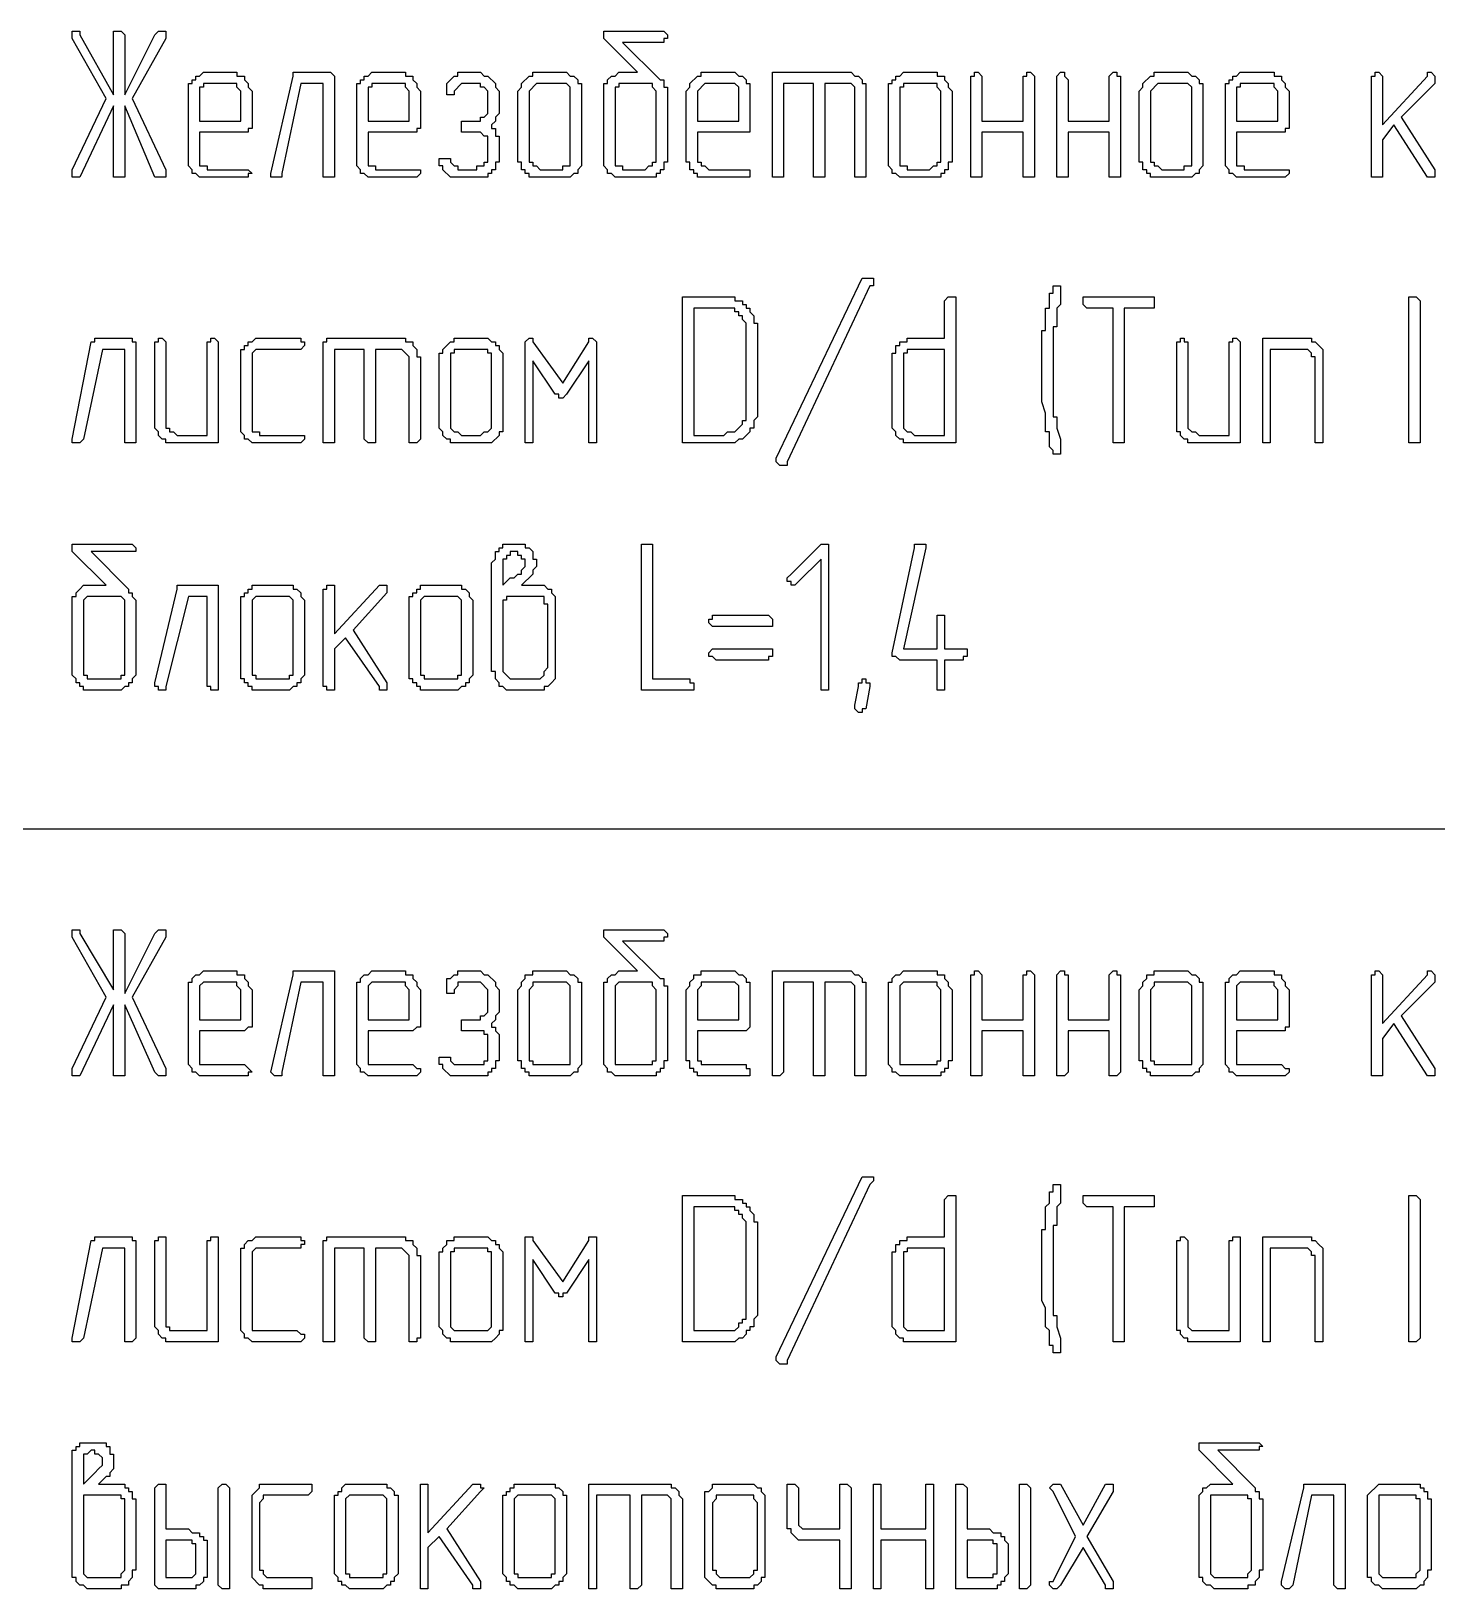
# Model space of a CAD drawing. Header units: millimetres. Extents: x 1 to 1188, y 1 to 840.
# Drawn here: x 1075.51 to 1099.35, y 287.34 to 313.76 of the extents above; entities that cross this region are included whole.
import ezdxf

# ---------------------------------------------------------------- set-up
doc = ezdxf.new("R2010")
doc.units = ezdxf.units.MM
doc.layers.add('GEOMETRY', color=7, linetype='Continuous')

msp = doc.modelspace()

# ---------------------------------------------------------------- linework, layer by layer
at = {"layer": 'GEOMETRY'}
for points in [[(1077.094, 312.681), (1077.602, 313.697), (1077.666, 313.76), (1077.793, 313.76), (1077.793, 313.633), (1077.221, 312.618), (1077.793, 311.41), (1077.793, 311.284), (1077.602, 311.284), (1077.094, 312.491), (1077.094, 311.284), (1076.904, 311.284), (1076.904, 312.491), (1076.332, 311.284), (1076.205, 311.284), (1076.205, 311.41), (1076.777, 312.618), (1076.205, 313.633), (1076.205, 313.76), (1076.332, 313.76), (1076.332, 313.697), (1076.904, 312.681), (1076.904, 313.76), (1077.031, 313.76), (1077.094, 313.697)], [(1086.175, 312.935), (1086.239, 312.935), (1086.239, 312.808), (1086.302, 312.808), (1086.302, 311.539), (1086.239, 311.539), (1086.239, 311.41), (1086.175, 311.41), (1086.175, 311.347), (1086.11, 311.347), (1086.11, 311.284), (1085.413, 311.284), (1085.348, 311.347), (1085.285, 311.347), (1085.285, 311.41), (1085.222, 311.475), (1085.222, 312.871), (1085.285, 312.871), (1085.285, 312.935), (1085.348, 312.998), (1085.413, 312.998), (1085.477, 313.063), (1085.794, 313.063), (1085.222, 313.633), (1085.222, 313.76), (1086.239, 313.76), (1086.302, 313.697), (1086.302, 313.633), (1086.239, 313.633), (1086.239, 313.57), (1085.54, 313.57)], [(1078.364, 312.046), (1078.364, 311.475), (1078.491, 311.475), (1078.491, 311.41), (1079.19, 311.41), (1079.253, 311.347), (1079.19, 311.347), (1079.19, 311.284), (1078.364, 311.284), (1078.301, 311.347), (1078.238, 311.347), (1078.238, 311.41), (1078.173, 311.475), (1078.173, 312.871), (1078.238, 312.871), (1078.238, 312.935), (1078.301, 312.935), (1078.301, 312.998), (1078.364, 312.998), (1078.428, 313.063), (1078.998, 313.063), (1078.998, 312.998), (1079.127, 312.998), (1079.127, 312.935), (1079.19, 312.871), (1079.19, 312.808), (1079.253, 312.744), (1079.253, 312.109), (1079.19, 312.109), (1079.19, 312.046)], [(1080.651, 311.347), (1080.651, 311.284), (1080.459, 311.284), (1080.459, 312.871), (1080.079, 312.871), (1079.76, 311.347), (1079.76, 311.284), (1079.57, 311.284), (1079.57, 311.347), (1079.952, 312.998), (1079.952, 313.063), (1080.586, 313.063), (1080.651, 312.998)], [(1081.221, 312.046), (1081.221, 311.475), (1081.348, 311.475), (1081.348, 311.41), (1082.11, 311.41), (1082.11, 311.347), (1082.047, 311.284), (1081.221, 311.284), (1081.158, 311.347), (1081.094, 311.347), (1081.094, 311.41), (1081.031, 311.475), (1081.031, 312.871), (1081.094, 312.871), (1081.094, 312.935), (1081.158, 312.935), (1081.158, 312.998), (1081.221, 312.998), (1081.285, 313.063), (1081.856, 313.063), (1081.856, 312.998), (1081.983, 312.998), (1081.983, 312.935), (1082.047, 312.871), (1082.047, 312.808), (1082.11, 312.744), (1082.11, 312.109), (1082.047, 312.109), (1082.047, 312.046)], [(1083.317, 312.173), (1083.317, 312.109), (1083.381, 312.109), (1083.381, 311.982), (1083.444, 311.982), (1083.444, 311.539), (1083.381, 311.539), (1083.381, 311.41), (1083.317, 311.41), (1083.317, 311.347), (1083.254, 311.347), (1083.254, 311.284), (1082.619, 311.284), (1082.492, 311.41), (1082.492, 311.475), (1082.428, 311.475), (1082.428, 311.602), (1082.619, 311.602), (1082.619, 311.539), (1082.682, 311.475), (1082.745, 311.475), (1082.745, 311.41), (1083.064, 311.41), (1083.064, 311.475), (1083.19, 311.475), (1083.19, 311.539), (1083.254, 311.539), (1083.254, 311.982), (1083.19, 311.982), (1083.127, 312.046), (1082.809, 312.046), (1082.809, 312.236), (1083.127, 312.236), (1083.127, 312.301), (1083.19, 312.301), (1083.254, 312.364), (1083.254, 312.744), (1083.19, 312.808), (1083.127, 312.808), (1083.127, 312.871), (1082.809, 312.871), (1082.682, 312.744), (1082.682, 312.681), (1082.555, 312.681), (1082.555, 312.871), (1082.682, 312.998), (1082.745, 312.998), (1082.745, 313.063), (1083.127, 313.063), (1083.19, 312.998), (1083.254, 312.998), (1083.381, 312.871), (1083.381, 312.808), (1083.444, 312.744), (1083.444, 312.364), (1083.381, 312.301), (1083.381, 312.236)], [(1084.841, 311.602), (1084.841, 311.475), (1084.778, 311.41), (1084.778, 311.347), (1084.714, 311.347), (1084.651, 311.284), (1083.952, 311.284), (1083.952, 311.347), (1083.889, 311.347), (1083.889, 311.41), (1083.826, 311.41), (1083.826, 311.539), (1083.761, 311.539), (1083.761, 312.744), (1083.826, 312.808), (1083.826, 312.871), (1083.952, 312.998), (1084.016, 312.998), (1084.016, 313.063), (1084.588, 313.063), (1084.651, 312.998), (1084.714, 312.998), (1084.778, 312.935), (1084.778, 312.871), (1084.841, 312.871)], [(1086.809, 312.046), (1086.809, 311.539), (1086.873, 311.539), (1086.873, 311.475), (1086.936, 311.475), (1087.001, 311.41), (1087.698, 311.41), (1087.698, 311.284), (1086.809, 311.284), (1086.809, 311.347), (1086.746, 311.347), (1086.746, 311.41), (1086.682, 311.41), (1086.682, 311.539), (1086.619, 311.539), (1086.619, 312.744), (1086.682, 312.808), (1086.682, 312.871), (1086.809, 312.998), (1086.873, 312.998), (1086.873, 313.063), (1087.444, 313.063), (1087.508, 312.998), (1087.571, 312.998), (1087.635, 312.935), (1087.635, 312.871), (1087.698, 312.871), (1087.698, 312.046)], [(1088.778, 312.871), (1088.27, 312.871), (1088.27, 311.284), (1088.08, 311.284), (1088.08, 313.063), (1089.414, 313.063), (1089.477, 312.998), (1089.54, 312.998), (1089.604, 312.935), (1089.604, 312.871), (1089.667, 312.871), (1089.667, 311.284), (1089.477, 311.284), (1089.477, 312.808), (1089.414, 312.871), (1088.969, 312.871), (1088.969, 311.284), (1088.778, 311.284)], [(1091.128, 311.602), (1091.128, 311.539), (1091.064, 311.539), (1091.064, 311.41), (1091.001, 311.41), (1091.001, 311.347), (1090.938, 311.347), (1090.938, 311.284), (1090.239, 311.284), (1090.176, 311.347), (1090.111, 311.347), (1090.111, 311.41), (1090.048, 311.475), (1090.048, 312.871), (1090.111, 312.871), (1090.111, 312.935), (1090.176, 312.935), (1090.176, 312.998), (1090.239, 312.998), (1090.302, 313.063), (1090.873, 313.063), (1090.873, 312.998), (1091.001, 312.998), (1091.001, 312.935), (1091.064, 312.871), (1091.064, 312.808), (1091.128, 312.744)], [(1092.334, 312.236), (1092.334, 312.998), (1092.397, 312.998), (1092.397, 313.063), (1092.46, 313.063), (1092.525, 312.998), (1092.525, 311.284), (1092.334, 311.284), (1092.334, 312.046), (1091.635, 312.046), (1091.635, 311.284), (1091.445, 311.284), (1091.445, 312.998), (1091.508, 312.998), (1091.508, 313.063), (1091.572, 313.063), (1091.635, 312.998), (1091.635, 312.236)], [(1093.794, 312.236), (1093.794, 312.998), (1093.858, 313.063), (1093.921, 313.063), (1093.921, 312.998), (1093.985, 312.998), (1093.985, 311.284), (1093.794, 311.284), (1093.794, 312.046), (1093.096, 312.046), (1093.096, 311.284), (1092.906, 311.284), (1092.906, 312.998), (1092.969, 313.063), (1093.032, 313.063), (1093.032, 312.998), (1093.096, 312.935), (1093.096, 312.236)], [(1095.382, 311.602), (1095.382, 311.475), (1095.319, 311.41), (1095.319, 311.347), (1095.255, 311.347), (1095.192, 311.284), (1094.493, 311.284), (1094.493, 311.347), (1094.43, 311.347), (1094.43, 311.41), (1094.366, 311.41), (1094.366, 311.539), (1094.303, 311.539), (1094.303, 312.744), (1094.366, 312.808), (1094.366, 312.871), (1094.493, 312.998), (1094.556, 312.998), (1094.556, 313.063), (1095.128, 313.063), (1095.192, 312.998), (1095.255, 312.998), (1095.319, 312.935), (1095.319, 312.871), (1095.382, 312.871)], [(1095.954, 312.046), (1095.954, 311.475), (1096.081, 311.475), (1096.081, 311.41), (1096.843, 311.41), (1096.843, 311.347), (1096.779, 311.284), (1095.954, 311.284), (1095.89, 311.347), (1095.827, 311.347), (1095.827, 311.41), (1095.764, 311.475), (1095.764, 312.871), (1095.827, 312.871), (1095.827, 312.935), (1095.89, 312.935), (1095.89, 312.998), (1095.954, 312.998), (1096.017, 313.063), (1096.589, 313.063), (1096.589, 312.998), (1096.716, 312.998), (1096.716, 312.935), (1096.779, 312.871), (1096.779, 312.808), (1096.843, 312.744), (1096.843, 312.109), (1096.779, 312.109), (1096.779, 312.046)], [(1098.747, 312.301), (1099.319, 311.41), (1099.319, 311.284), (1099.192, 311.284), (1098.62, 312.173), (1098.43, 311.919), (1098.43, 311.284), (1098.24, 311.284), (1098.24, 312.998), (1098.303, 312.998), (1098.303, 313.063), (1098.367, 313.063), (1098.43, 312.998), (1098.43, 312.173), (1099.192, 312.998), (1099.192, 313.063), (1099.256, 313.063), (1099.319, 312.998), (1099.319, 312.871)], [(1078.364, 312.236), (1079.063, 312.236), (1079.063, 312.744), (1078.998, 312.808), (1078.998, 312.871), (1078.428, 312.871), (1078.428, 312.808), (1078.364, 312.808)], [(1081.221, 312.236), (1081.92, 312.236), (1081.92, 312.744), (1081.856, 312.808), (1081.856, 312.871), (1081.285, 312.871), (1081.285, 312.808), (1081.221, 312.808)], [(1084.651, 311.602), (1084.651, 312.808), (1084.588, 312.871), (1084.079, 312.871), (1083.952, 312.744), (1083.952, 311.539), (1084.016, 311.539), (1084.016, 311.475), (1084.079, 311.475), (1084.143, 311.41), (1084.523, 311.41), (1084.523, 311.475), (1084.651, 311.475)], [(1086.11, 311.602), (1086.11, 312.744), (1086.047, 312.808), (1086.047, 312.871), (1085.477, 312.871), (1085.477, 312.808), (1085.413, 312.808), (1085.413, 311.475), (1085.54, 311.475), (1085.54, 311.41), (1085.92, 311.41), (1085.984, 311.475), (1086.047, 311.475), (1086.047, 311.539), (1086.11, 311.539)], [(1086.809, 312.236), (1087.508, 312.236), (1087.508, 312.808), (1087.444, 312.871), (1086.936, 312.871), (1086.809, 312.744)], [(1090.938, 311.602), (1090.938, 312.744), (1090.873, 312.808), (1090.873, 312.871), (1090.302, 312.871), (1090.302, 312.808), (1090.239, 312.808), (1090.239, 311.475), (1090.366, 311.475), (1090.366, 311.41), (1090.746, 311.41), (1090.81, 311.475), (1090.873, 311.475), (1090.873, 311.539), (1090.938, 311.539)], [(1095.192, 311.602), (1095.192, 312.808), (1095.128, 312.871), (1094.62, 312.871), (1094.493, 312.744), (1094.493, 311.539), (1094.556, 311.539), (1094.556, 311.475), (1094.62, 311.475), (1094.683, 311.41), (1095.065, 311.41), (1095.065, 311.475), (1095.192, 311.475)], [(1095.954, 312.236), (1096.652, 312.236), (1096.652, 312.744), (1096.589, 312.808), (1096.589, 312.871), (1096.017, 312.871), (1096.017, 312.808), (1095.954, 312.808)], [(1089.731, 309.443), (1088.333, 306.458), (1088.333, 306.394), (1088.206, 306.394), (1088.143, 306.458), (1088.143, 306.521), (1089.604, 309.569), (1089.794, 309.569), (1089.794, 309.443)], [(1092.969, 306.713), (1092.969, 306.585), (1092.842, 306.585), (1092.842, 306.648), (1092.779, 306.713), (1092.779, 306.966), (1092.715, 306.966), (1092.715, 307.283), (1092.652, 307.473), (1092.652, 308.681), (1092.715, 308.681), (1092.715, 309.061), (1092.779, 309.061), (1092.779, 309.316), (1092.842, 309.316), (1092.842, 309.443), (1092.969, 309.443), (1092.969, 309.126), (1092.906, 309.061), (1092.906, 308.744), (1092.842, 308.744), (1092.842, 307.22), (1092.906, 307.22), (1092.906, 307.03), (1092.969, 306.839)], [(1087.826, 307.283), (1087.826, 307.22), (1087.763, 307.156), (1087.763, 307.03), (1087.698, 307.03), (1087.698, 306.966), (1087.571, 306.839), (1087.508, 306.839), (1087.444, 306.776), (1086.556, 306.776), (1086.556, 309.252), (1087.444, 309.252), (1087.444, 309.189), (1087.571, 309.189), (1087.571, 309.126), (1087.635, 309.126), (1087.635, 309.061), (1087.698, 309.061), (1087.698, 308.998), (1087.763, 308.934), (1087.763, 308.807), (1087.826, 308.807)], [(1091.001, 308.554), (1091.001, 309.189), (1091.064, 309.252), (1091.191, 309.252), (1091.191, 306.776), (1090.302, 306.776), (1090.302, 306.839), (1090.239, 306.839), (1090.176, 306.903), (1090.176, 306.966), (1090.111, 307.03), (1090.111, 308.3), (1090.176, 308.3), (1090.176, 308.427), (1090.239, 308.427), (1090.239, 308.49), (1090.366, 308.49), (1090.366, 308.554)], [(1093.858, 309.061), (1093.414, 309.061), (1093.351, 309.126), (1093.351, 309.252), (1094.556, 309.252), (1094.556, 309.061), (1094.048, 309.061), (1094.048, 306.776), (1093.858, 306.776)], [(1099.065, 306.839), (1099.065, 306.776), (1098.875, 306.776), (1098.875, 309.252), (1099.002, 309.252), (1099.065, 309.189)], [(1087.635, 307.283), (1087.635, 308.807), (1087.571, 308.871), (1087.571, 308.934), (1087.508, 308.934), (1087.508, 308.998), (1087.444, 308.998), (1087.444, 309.061), (1086.746, 309.061), (1086.746, 306.903), (1087.254, 306.903), (1087.318, 306.966), (1087.444, 306.966), (1087.571, 307.093), (1087.571, 307.156), (1087.635, 307.156)], [(1077.284, 306.839), (1077.284, 306.776), (1077.094, 306.776), (1077.094, 308.364), (1076.714, 308.364), (1076.395, 306.839), (1076.332, 306.776), (1076.205, 306.776), (1076.205, 306.839), (1076.522, 308.49), (1076.585, 308.49), (1076.585, 308.554), (1077.221, 308.554), (1077.221, 308.49), (1077.284, 308.49)], [(1078.681, 306.839), (1078.681, 306.776), (1077.793, 306.776), (1077.793, 306.839), (1077.729, 306.839), (1077.666, 306.903), (1077.666, 306.966), (1077.602, 307.03), (1077.602, 308.49), (1077.666, 308.49), (1077.666, 308.554), (1077.729, 308.554), (1077.793, 308.49), (1077.793, 307.03), (1077.856, 307.03), (1077.856, 306.966), (1077.919, 306.966), (1077.983, 306.903), (1078.491, 306.903), (1078.491, 308.49), (1078.555, 308.49), (1078.555, 308.554), (1078.618, 308.554), (1078.681, 308.49)], [(1080.015, 306.776), (1079.253, 306.776), (1079.19, 306.839), (1079.127, 306.839), (1079.127, 306.903), (1079.063, 306.966), (1079.063, 308.364), (1079.127, 308.364), (1079.127, 308.427), (1079.19, 308.427), (1079.19, 308.49), (1079.253, 308.49), (1079.317, 308.554), (1080.079, 308.554), (1080.079, 308.49), (1080.142, 308.49), (1080.142, 308.427), (1080.079, 308.364), (1079.317, 308.364), (1079.253, 308.3), (1079.253, 306.966), (1079.38, 306.966), (1079.38, 306.903), (1080.142, 306.903), (1080.142, 306.839), (1080.079, 306.776)], [(1081.158, 308.364), (1080.651, 308.364), (1080.651, 306.776), (1080.459, 306.776), (1080.459, 308.49), (1080.523, 308.49), (1080.523, 308.554), (1081.856, 308.554), (1081.856, 308.49), (1081.983, 308.49), (1081.983, 308.427), (1082.047, 308.364), (1082.047, 308.235), (1082.11, 308.235), (1082.11, 306.839), (1082.047, 306.776), (1081.92, 306.776), (1081.92, 308.235), (1081.856, 308.3), (1081.793, 308.364), (1081.348, 308.364), (1081.348, 306.776), (1081.221, 306.776), (1081.158, 306.839)], [(1083.507, 307.093), (1083.507, 306.966), (1083.444, 306.966), (1083.444, 306.903), (1083.317, 306.776), (1082.619, 306.776), (1082.619, 306.839), (1082.555, 306.839), (1082.492, 306.903), (1082.492, 306.966), (1082.428, 307.03), (1082.428, 308.3), (1082.492, 308.3), (1082.492, 308.364), (1082.619, 308.49), (1082.682, 308.49), (1082.682, 308.554), (1083.254, 308.554), (1083.317, 308.49), (1083.381, 308.49), (1083.381, 308.427), (1083.444, 308.427), (1083.444, 308.364), (1083.507, 308.3)], [(1085.095, 306.839), (1085.095, 306.776), (1084.968, 306.776), (1084.968, 308.172), (1084.588, 307.602), (1084.523, 307.538), (1084.46, 307.538), (1084.46, 307.602), (1084.396, 307.602), (1084.016, 308.172), (1084.016, 306.776), (1083.889, 306.776), (1083.889, 308.49), (1083.952, 308.554), (1084.016, 308.554), (1084.016, 308.49), (1084.523, 307.792), (1084.968, 308.49), (1084.968, 308.554), (1085.031, 308.554), (1085.095, 308.49)], [(1096.017, 306.839), (1096.017, 306.776), (1095.128, 306.776), (1095.128, 306.839), (1095.065, 306.839), (1095.002, 306.903), (1095.002, 306.966), (1094.938, 306.966), (1094.938, 308.49), (1095.002, 308.49), (1095.002, 308.554), (1095.065, 308.554), (1095.065, 308.49), (1095.128, 308.49), (1095.128, 307.03), (1095.192, 306.966), (1095.255, 306.966), (1095.319, 306.903), (1095.827, 306.903), (1095.827, 308.49), (1095.89, 308.49), (1095.89, 308.554), (1095.954, 308.554), (1096.017, 308.49)], [(1097.414, 306.839), (1097.414, 306.776), (1097.288, 306.776), (1097.288, 308.235), (1097.223, 308.235), (1097.223, 308.3), (1097.16, 308.364), (1096.526, 308.364), (1096.526, 306.776), (1096.398, 306.776), (1096.398, 308.554), (1097.223, 308.554), (1097.223, 308.49), (1097.288, 308.49), (1097.414, 308.364)], [(1083.317, 307.093), (1083.317, 308.3), (1083.254, 308.3), (1083.254, 308.364), (1082.682, 308.364), (1082.682, 308.3), (1082.619, 308.3), (1082.619, 307.03), (1082.682, 306.966), (1082.745, 306.966), (1082.809, 306.903), (1083.127, 306.903), (1083.19, 306.966), (1083.254, 306.966), (1083.317, 307.03)], [(1091.001, 308.364), (1090.366, 308.364), (1090.366, 308.3), (1090.302, 308.3), (1090.302, 307.03), (1090.366, 306.966), (1090.429, 306.966), (1090.493, 306.903), (1091.001, 306.903)], [(1077.157, 304.298), (1077.157, 304.235), (1077.221, 304.235), (1077.221, 304.172), (1077.284, 304.108), (1077.284, 302.839), (1077.221, 302.776), (1077.221, 302.711), (1077.157, 302.711), (1077.157, 302.648), (1077.094, 302.648), (1077.031, 302.584), (1076.395, 302.584), (1076.395, 302.648), (1076.332, 302.648), (1076.332, 302.711), (1076.269, 302.711), (1076.269, 302.776), (1076.205, 302.839), (1076.205, 304.172), (1076.269, 304.172), (1076.269, 304.235), (1076.332, 304.298), (1076.395, 304.363), (1076.777, 304.363), (1076.205, 304.934), (1076.205, 305.06), (1077.221, 305.06), (1077.284, 304.997), (1077.284, 304.934), (1076.522, 304.934)], [(1083.826, 304.363), (1084.206, 304.363), (1084.269, 304.298), (1084.333, 304.298), (1084.333, 304.235), (1084.396, 304.172), (1084.396, 302.776), (1084.333, 302.711), (1084.269, 302.648), (1084.206, 302.648), (1084.206, 302.584), (1083.571, 302.584), (1083.507, 302.648), (1083.444, 302.648), (1083.444, 302.711), (1083.381, 302.776), (1083.381, 302.902), (1083.317, 302.902), (1083.317, 304.744), (1083.381, 304.807), (1083.381, 304.934), (1083.444, 304.934), (1083.444, 304.997), (1083.507, 304.997), (1083.507, 305.06), (1083.889, 305.06), (1083.889, 304.997), (1083.952, 304.997), (1084.016, 304.934), (1084.016, 304.807), (1084.079, 304.807), (1084.079, 304.68), (1084.016, 304.617), (1084.016, 304.553)], [(1083.507, 304.363), (1083.634, 304.49), (1083.698, 304.49), (1083.761, 304.553), (1083.826, 304.553), (1083.826, 304.617), (1083.889, 304.68), (1083.889, 304.807), (1083.826, 304.807), (1083.826, 304.87), (1083.761, 304.87), (1083.761, 304.934), (1083.634, 304.934), (1083.634, 304.87), (1083.571, 304.87), (1083.571, 304.807), (1083.507, 304.807)], [(1086.619, 302.584), (1085.857, 302.584), (1085.857, 305.06), (1086.047, 305.06), (1086.047, 302.776), (1086.682, 302.776), (1086.682, 302.711), (1086.746, 302.711), (1086.746, 302.584)], [(1089.032, 302.648), (1089.032, 302.584), (1088.905, 302.584), (1088.905, 304.807), (1088.523, 304.427), (1088.46, 304.363), (1088.397, 304.363), (1088.397, 304.427), (1088.333, 304.427), (1088.333, 304.49), (1088.397, 304.553), (1088.905, 305.06), (1089.032, 305.06)], [(1091.001, 303.283), (1091.381, 303.283), (1091.381, 303.156), (1091.318, 303.156), (1091.318, 303.093), (1091.001, 303.093), (1091.001, 302.584), (1090.873, 302.584), (1090.873, 303.093), (1090.239, 303.093), (1090.176, 303.156), (1090.111, 303.156), (1090.111, 303.219), (1090.493, 304.997), (1090.493, 305.06), (1090.683, 305.06), (1090.683, 304.997), (1090.302, 303.283), (1090.873, 303.283), (1090.873, 303.855), (1091.001, 303.855)], [(1078.681, 302.648), (1078.681, 302.584), (1078.555, 302.584), (1078.555, 302.648), (1078.491, 302.648), (1078.491, 304.172), (1078.173, 304.172), (1077.793, 302.648), (1077.793, 302.584), (1077.666, 302.584), (1077.666, 302.648), (1077.602, 302.648), (1077.602, 302.711), (1077.983, 304.298), (1077.983, 304.363), (1078.681, 304.363)], [(1080.142, 302.966), (1080.142, 302.839), (1080.079, 302.776), (1080.079, 302.711), (1080.015, 302.711), (1080.015, 302.648), (1079.952, 302.648), (1079.889, 302.584), (1079.253, 302.584), (1079.253, 302.648), (1079.19, 302.648), (1079.19, 302.711), (1079.127, 302.711), (1079.127, 302.776), (1079.063, 302.776), (1079.063, 304.172), (1079.127, 304.172), (1079.127, 304.235), (1079.19, 304.235), (1079.19, 304.298), (1079.253, 304.298), (1079.253, 304.363), (1079.952, 304.363), (1079.952, 304.298), (1080.015, 304.298), (1080.079, 304.235), (1080.079, 304.172), (1080.142, 304.108)], [(1080.968, 303.601), (1081.539, 302.711), (1081.539, 302.584), (1081.413, 302.584), (1081.413, 302.648), (1080.841, 303.473), (1080.651, 303.283), (1080.651, 302.584), (1080.523, 302.584), (1080.523, 302.648), (1080.459, 302.648), (1080.459, 304.298), (1080.523, 304.298), (1080.523, 304.363), (1080.651, 304.363), (1080.651, 303.538), (1081.413, 304.363), (1081.539, 304.363), (1081.539, 304.235)], [(1083, 302.966), (1083, 302.839), (1082.935, 302.776), (1082.935, 302.711), (1082.872, 302.711), (1082.872, 302.648), (1082.809, 302.648), (1082.745, 302.584), (1082.11, 302.584), (1082.11, 302.648), (1082.047, 302.648), (1082.047, 302.711), (1081.983, 302.711), (1081.983, 302.776), (1081.92, 302.776), (1081.92, 304.172), (1081.983, 304.172), (1081.983, 304.235), (1082.047, 304.235), (1082.047, 304.298), (1082.11, 304.298), (1082.11, 304.363), (1082.809, 304.363), (1082.809, 304.298), (1082.872, 304.298), (1082.935, 304.235), (1082.935, 304.172), (1083, 304.108)], [(1077.094, 302.966), (1077.094, 304.108), (1077.031, 304.172), (1076.459, 304.172), (1076.395, 304.108), (1076.395, 302.839), (1076.459, 302.839), (1076.459, 302.776), (1077.031, 302.776), (1077.031, 302.839), (1077.094, 302.839)], [(1079.952, 302.966), (1079.952, 304.108), (1079.889, 304.172), (1079.317, 304.172), (1079.253, 304.108), (1079.253, 302.839), (1079.317, 302.839), (1079.317, 302.776), (1079.889, 302.776), (1079.889, 302.839), (1079.952, 302.839)], [(1082.809, 302.966), (1082.809, 304.108), (1082.745, 304.172), (1082.173, 304.172), (1082.11, 304.108), (1082.11, 302.839), (1082.173, 302.839), (1082.173, 302.776), (1082.745, 302.776), (1082.745, 302.839), (1082.809, 302.839)], [(1084.269, 302.966), (1084.269, 304.045), (1084.206, 304.045), (1084.206, 304.172), (1083.571, 304.172), (1083.571, 304.108), (1083.507, 304.108), (1083.507, 302.902), (1083.634, 302.776), (1084.143, 302.776), (1084.206, 302.839), (1084.206, 302.902)], [(1088.016, 303.664), (1087.064, 303.664), (1087.001, 303.728), (1087.001, 303.791), (1087.064, 303.791), (1087.064, 303.855), (1088.016, 303.855), (1088.08, 303.791), (1088.08, 303.664)], [(1088.016, 303.093), (1087.127, 303.093), (1087.064, 303.156), (1087.001, 303.156), (1087.001, 303.219), (1087.064, 303.283), (1088.08, 303.283), (1088.08, 303.156), (1088.016, 303.156)], [(1089.667, 302.267), (1089.604, 302.267), (1089.604, 302.204), (1089.54, 302.204), (1089.477, 302.267), (1089.477, 302.331), (1089.54, 302.648), (1089.54, 302.711), (1089.604, 302.711), (1089.604, 302.776), (1089.667, 302.776), (1089.667, 302.711), (1089.731, 302.711), (1089.731, 302.648)], [(1077.094, 297.441), (1077.602, 298.457), (1077.666, 298.52), (1077.793, 298.52), (1077.793, 298.394), (1077.221, 297.378), (1077.793, 296.171), (1077.793, 296.044), (1077.666, 296.044), (1077.602, 296.107), (1077.094, 297.251), (1077.094, 296.044), (1076.904, 296.044), (1076.904, 297.251), (1076.332, 296.044), (1076.205, 296.044), (1076.205, 296.171), (1076.777, 297.378), (1076.205, 298.394), (1076.205, 298.52), (1076.332, 298.52), (1076.332, 298.457), (1076.904, 297.505), (1076.904, 298.52), (1077.031, 298.52), (1077.094, 298.457)], [(1086.175, 297.695), (1086.239, 297.695), (1086.239, 297.568), (1086.302, 297.568), (1086.302, 296.298), (1086.239, 296.298), (1086.239, 296.171), (1086.175, 296.171), (1086.175, 296.107), (1086.11, 296.107), (1086.11, 296.044), (1085.413, 296.044), (1085.348, 296.107), (1085.285, 296.107), (1085.285, 296.171), (1085.222, 296.234), (1085.222, 297.631), (1085.285, 297.631), (1085.285, 297.695), (1085.348, 297.758), (1085.413, 297.758), (1085.477, 297.822), (1085.794, 297.822), (1085.222, 298.394), (1085.222, 298.52), (1086.239, 298.52), (1086.302, 298.457), (1086.302, 298.394), (1086.239, 298.394), (1086.239, 298.33), (1085.54, 298.33)], [(1078.364, 296.806), (1078.364, 296.234), (1079.127, 296.234), (1079.253, 296.107), (1079.19, 296.107), (1079.19, 296.044), (1078.364, 296.044), (1078.301, 296.107), (1078.238, 296.107), (1078.238, 296.171), (1078.173, 296.234), (1078.173, 297.631), (1078.238, 297.631), (1078.238, 297.695), (1078.301, 297.758), (1078.364, 297.758), (1078.428, 297.822), (1078.998, 297.822), (1078.998, 297.758), (1079.127, 297.758), (1079.127, 297.695), (1079.19, 297.631), (1079.19, 297.568), (1079.253, 297.505), (1079.253, 296.869), (1079.19, 296.869), (1079.127, 296.806)], [(1080.651, 296.107), (1080.651, 296.044), (1080.459, 296.044), (1080.459, 297.631), (1080.079, 297.631), (1079.76, 296.107), (1079.76, 296.044), (1079.634, 296.044), (1079.57, 296.107), (1079.952, 297.758), (1079.952, 297.822), (1080.651, 297.822)], [(1081.221, 296.806), (1081.221, 296.234), (1081.983, 296.234), (1082.047, 296.171), (1082.11, 296.171), (1082.11, 296.107), (1082.047, 296.044), (1081.221, 296.044), (1081.158, 296.107), (1081.094, 296.107), (1081.094, 296.171), (1081.031, 296.234), (1081.031, 297.631), (1081.094, 297.631), (1081.094, 297.695), (1081.158, 297.758), (1081.221, 297.758), (1081.285, 297.822), (1081.856, 297.822), (1081.856, 297.758), (1081.983, 297.758), (1081.983, 297.695), (1082.047, 297.631), (1082.047, 297.568), (1082.11, 297.505), (1082.11, 296.869), (1082.047, 296.869), (1081.983, 296.806)], [(1083.317, 296.933), (1083.317, 296.869), (1083.381, 296.869), (1083.381, 296.806), (1083.444, 296.743), (1083.444, 296.298), (1083.381, 296.298), (1083.381, 296.171), (1083.317, 296.171), (1083.317, 296.107), (1083.254, 296.107), (1083.254, 296.044), (1082.619, 296.044), (1082.492, 296.171), (1082.492, 296.234), (1082.428, 296.234), (1082.428, 296.361), (1082.619, 296.361), (1082.619, 296.298), (1082.682, 296.234), (1083.19, 296.234), (1083.19, 296.298), (1083.254, 296.298), (1083.254, 296.743), (1083.19, 296.743), (1083.19, 296.806), (1082.809, 296.806), (1082.809, 296.996), (1083.127, 296.996), (1083.127, 297.06), (1083.19, 297.06), (1083.254, 297.123), (1083.254, 297.505), (1083.127, 297.631), (1082.745, 297.631), (1082.745, 297.568), (1082.682, 297.505), (1082.682, 297.441), (1082.555, 297.441), (1082.555, 297.695), (1082.619, 297.695), (1082.682, 297.758), (1082.745, 297.758), (1082.745, 297.822), (1083.127, 297.822), (1083.19, 297.758), (1083.254, 297.758), (1083.381, 297.631), (1083.381, 297.568), (1083.444, 297.505), (1083.444, 297.123), (1083.381, 297.06), (1083.381, 296.996)], [(1084.841, 296.361), (1084.841, 296.234), (1084.778, 296.171), (1084.778, 296.107), (1084.714, 296.107), (1084.651, 296.044), (1083.952, 296.044), (1083.952, 296.107), (1083.889, 296.107), (1083.889, 296.171), (1083.826, 296.171), (1083.826, 296.298), (1083.761, 296.298), (1083.761, 297.505), (1083.826, 297.568), (1083.826, 297.631), (1083.889, 297.695), (1083.889, 297.758), (1084.016, 297.758), (1084.016, 297.822), (1084.588, 297.822), (1084.651, 297.758), (1084.714, 297.758), (1084.778, 297.695), (1084.778, 297.631), (1084.841, 297.631)], [(1086.809, 296.806), (1086.809, 296.298), (1086.873, 296.298), (1086.873, 296.234), (1087.635, 296.234), (1087.635, 296.171), (1087.698, 296.171), (1087.698, 296.044), (1086.809, 296.044), (1086.809, 296.107), (1086.746, 296.107), (1086.746, 296.171), (1086.682, 296.171), (1086.682, 296.298), (1086.619, 296.298), (1086.619, 297.505), (1086.682, 297.568), (1086.682, 297.631), (1086.746, 297.695), (1086.746, 297.758), (1086.873, 297.758), (1086.873, 297.822), (1087.444, 297.822), (1087.508, 297.758), (1087.571, 297.758), (1087.635, 297.695), (1087.635, 297.631), (1087.698, 297.631), (1087.698, 296.869), (1087.635, 296.806)], [(1088.778, 297.631), (1088.27, 297.631), (1088.27, 296.107), (1088.206, 296.044), (1088.08, 296.044), (1088.08, 297.822), (1089.414, 297.822), (1089.477, 297.758), (1089.54, 297.758), (1089.604, 297.695), (1089.604, 297.631), (1089.667, 297.631), (1089.667, 296.044), (1089.477, 296.044), (1089.477, 297.568), (1089.414, 297.631), (1088.969, 297.631), (1088.969, 296.044), (1088.778, 296.044)], [(1091.128, 296.361), (1091.128, 296.298), (1091.064, 296.298), (1091.064, 296.171), (1091.001, 296.171), (1091.001, 296.107), (1090.938, 296.107), (1090.938, 296.044), (1090.239, 296.044), (1090.176, 296.107), (1090.111, 296.107), (1090.111, 296.171), (1090.048, 296.234), (1090.048, 297.631), (1090.111, 297.631), (1090.111, 297.695), (1090.176, 297.758), (1090.239, 297.758), (1090.302, 297.822), (1090.873, 297.822), (1090.873, 297.758), (1091.001, 297.758), (1091.001, 297.695), (1091.064, 297.631), (1091.064, 297.568), (1091.128, 297.505)], [(1092.334, 296.996), (1092.334, 297.758), (1092.397, 297.758), (1092.397, 297.822), (1092.46, 297.822), (1092.525, 297.758), (1092.525, 296.044), (1092.334, 296.044), (1092.334, 296.806), (1091.635, 296.806), (1091.635, 296.044), (1091.445, 296.044), (1091.445, 297.758), (1091.508, 297.758), (1091.508, 297.822), (1091.572, 297.822), (1091.635, 297.758), (1091.635, 296.996)], [(1093.794, 296.996), (1093.794, 297.758), (1093.858, 297.822), (1093.921, 297.822), (1093.921, 297.758), (1093.985, 297.758), (1093.985, 296.107), (1093.921, 296.044), (1093.794, 296.044), (1093.794, 296.806), (1093.096, 296.806), (1093.096, 296.107), (1093.032, 296.044), (1092.906, 296.044), (1092.906, 297.758), (1092.969, 297.822), (1093.032, 297.822), (1093.032, 297.758), (1093.096, 297.758), (1093.096, 296.996)], [(1095.382, 296.361), (1095.382, 296.234), (1095.319, 296.171), (1095.319, 296.107), (1095.255, 296.107), (1095.192, 296.044), (1094.493, 296.044), (1094.493, 296.107), (1094.43, 296.107), (1094.43, 296.171), (1094.366, 296.171), (1094.366, 296.298), (1094.303, 296.298), (1094.303, 297.505), (1094.366, 297.568), (1094.366, 297.631), (1094.43, 297.695), (1094.43, 297.758), (1094.556, 297.758), (1094.556, 297.822), (1095.128, 297.822), (1095.192, 297.758), (1095.255, 297.758), (1095.319, 297.695), (1095.319, 297.631), (1095.382, 297.631)], [(1095.954, 296.806), (1095.954, 296.234), (1096.716, 296.234), (1096.779, 296.171), (1096.843, 296.171), (1096.843, 296.107), (1096.779, 296.044), (1095.954, 296.044), (1095.89, 296.107), (1095.827, 296.107), (1095.827, 296.171), (1095.764, 296.234), (1095.764, 297.631), (1095.827, 297.631), (1095.827, 297.695), (1095.89, 297.758), (1095.954, 297.758), (1096.017, 297.822), (1096.589, 297.822), (1096.589, 297.758), (1096.716, 297.758), (1096.716, 297.695), (1096.779, 297.631), (1096.779, 297.568), (1096.843, 297.505), (1096.843, 296.869), (1096.779, 296.869), (1096.779, 296.806)], [(1098.747, 297.06), (1099.319, 296.171), (1099.319, 296.044), (1099.192, 296.044), (1098.62, 296.933), (1098.43, 296.679), (1098.43, 296.044), (1098.24, 296.044), (1098.24, 297.758), (1098.303, 297.758), (1098.303, 297.822), (1098.367, 297.822), (1098.43, 297.758), (1098.43, 296.933), (1099.192, 297.758), (1099.192, 297.822), (1099.256, 297.822), (1099.319, 297.758), (1099.319, 297.631)], [(1078.364, 296.996), (1079.063, 296.996), (1079.063, 297.505), (1078.998, 297.568), (1078.998, 297.631), (1078.428, 297.631), (1078.364, 297.568)], [(1081.221, 296.996), (1081.92, 296.996), (1081.92, 297.505), (1081.856, 297.568), (1081.856, 297.631), (1081.285, 297.631), (1081.221, 297.568)], [(1084.651, 296.361), (1084.651, 297.568), (1084.588, 297.631), (1084.016, 297.631), (1084.016, 297.568), (1083.952, 297.505), (1083.952, 296.298), (1084.016, 296.298), (1084.016, 296.234), (1084.651, 296.234)], [(1086.11, 296.361), (1086.11, 297.505), (1086.047, 297.568), (1086.047, 297.631), (1085.477, 297.631), (1085.413, 297.568), (1085.413, 296.234), (1086.047, 296.234), (1086.047, 296.298), (1086.11, 296.298)], [(1086.809, 296.996), (1087.508, 296.996), (1087.508, 297.568), (1087.444, 297.631), (1086.873, 297.631), (1086.873, 297.568), (1086.809, 297.505)], [(1090.938, 296.361), (1090.938, 297.505), (1090.873, 297.568), (1090.873, 297.631), (1090.302, 297.631), (1090.239, 297.568), (1090.239, 296.234), (1090.873, 296.234), (1090.873, 296.298), (1090.938, 296.298)], [(1095.192, 296.361), (1095.192, 297.568), (1095.128, 297.631), (1094.556, 297.631), (1094.556, 297.568), (1094.493, 297.505), (1094.493, 296.298), (1094.556, 296.298), (1094.556, 296.234), (1095.192, 296.234)], [(1095.954, 296.996), (1096.652, 296.996), (1096.652, 297.505), (1096.589, 297.568), (1096.589, 297.631), (1096.017, 297.631), (1095.954, 297.568)], [(1089.731, 294.203), (1088.333, 291.218), (1088.333, 291.155), (1088.206, 291.155), (1088.143, 291.218), (1088.143, 291.281), (1089.604, 294.33), (1089.794, 294.33), (1089.794, 294.266)], [(1087.826, 292.044), (1087.826, 291.98), (1087.763, 291.917), (1087.763, 291.79), (1087.698, 291.79), (1087.698, 291.727), (1087.635, 291.727), (1087.635, 291.663), (1087.571, 291.598), (1087.508, 291.598), (1087.444, 291.535), (1086.556, 291.535), (1086.556, 294.013), (1087.444, 294.013), (1087.444, 293.948), (1087.571, 293.948), (1087.571, 293.885), (1087.635, 293.885), (1087.635, 293.821), (1087.698, 293.821), (1087.698, 293.758), (1087.763, 293.694), (1087.763, 293.568), (1087.826, 293.568)], [(1091.001, 293.314), (1091.001, 293.948), (1091.064, 294.013), (1091.191, 294.013), (1091.191, 291.535), (1090.302, 291.535), (1090.302, 291.598), (1090.239, 291.598), (1090.176, 291.663), (1090.176, 291.727), (1090.111, 291.79), (1090.111, 293.059), (1090.176, 293.059), (1090.176, 293.186), (1090.239, 293.186), (1090.239, 293.251), (1090.366, 293.251), (1090.366, 293.314)], [(1092.969, 291.472), (1092.969, 291.345), (1092.842, 291.345), (1092.842, 291.472), (1092.779, 291.472), (1092.779, 291.727), (1092.715, 291.79), (1092.715, 292.107), (1092.652, 292.234), (1092.652, 293.441), (1092.715, 293.441), (1092.715, 293.821), (1092.779, 293.885), (1092.779, 294.076), (1092.842, 294.076), (1092.842, 294.203), (1092.969, 294.203), (1092.969, 293.885), (1092.906, 293.821), (1092.906, 293.504), (1092.842, 293.504), (1092.842, 291.98), (1092.906, 291.98), (1092.906, 291.79), (1092.969, 291.598)], [(1093.858, 293.821), (1093.414, 293.821), (1093.351, 293.885), (1093.351, 294.013), (1094.556, 294.013), (1094.556, 293.821), (1094.048, 293.821), (1094.048, 291.535), (1093.858, 291.535)], [(1099.065, 291.598), (1099.002, 291.535), (1098.875, 291.535), (1098.875, 294.013), (1099.002, 294.013), (1099.065, 293.948)], [(1087.635, 292.044), (1087.635, 293.568), (1087.571, 293.631), (1087.571, 293.694), (1087.508, 293.694), (1087.508, 293.758), (1087.444, 293.758), (1087.444, 293.821), (1086.746, 293.821), (1086.746, 291.727), (1087.444, 291.727), (1087.508, 291.79), (1087.508, 291.853), (1087.571, 291.853), (1087.571, 291.917), (1087.635, 291.917)], [(1077.284, 291.598), (1077.221, 291.535), (1077.094, 291.535), (1077.094, 293.123), (1076.714, 293.123), (1076.395, 291.598), (1076.332, 291.535), (1076.205, 291.535), (1076.205, 291.598), (1076.522, 293.251), (1076.585, 293.251), (1076.585, 293.314), (1077.221, 293.314), (1077.221, 293.251), (1077.284, 293.251)], [(1078.681, 291.598), (1078.681, 291.535), (1077.793, 291.535), (1077.793, 291.598), (1077.729, 291.598), (1077.666, 291.663), (1077.666, 291.727), (1077.602, 291.79), (1077.602, 293.251), (1077.666, 293.251), (1077.666, 293.314), (1077.793, 293.314), (1077.793, 291.79), (1077.856, 291.79), (1077.856, 291.727), (1078.491, 291.727), (1078.491, 293.251), (1078.555, 293.251), (1078.555, 293.314), (1078.681, 293.314)], [(1080.015, 291.535), (1079.253, 291.535), (1079.19, 291.598), (1079.127, 291.598), (1079.127, 291.663), (1079.063, 291.727), (1079.063, 293.123), (1079.127, 293.123), (1079.127, 293.186), (1079.19, 293.251), (1079.253, 293.251), (1079.317, 293.314), (1080.079, 293.314), (1080.079, 293.251), (1080.142, 293.251), (1080.142, 293.186), (1080.079, 293.186), (1080.079, 293.123), (1079.317, 293.123), (1079.253, 293.059), (1079.253, 291.727), (1080.015, 291.727), (1080.079, 291.663), (1080.142, 291.663), (1080.142, 291.598), (1080.079, 291.535)], [(1081.158, 293.123), (1080.651, 293.123), (1080.651, 291.535), (1080.459, 291.535), (1080.459, 293.251), (1080.523, 293.251), (1080.523, 293.314), (1081.856, 293.314), (1081.856, 293.251), (1081.983, 293.251), (1081.983, 293.186), (1082.047, 293.123), (1082.047, 292.996), (1082.11, 292.996), (1082.11, 291.598), (1082.047, 291.598), (1082.047, 291.535), (1081.92, 291.535), (1081.92, 292.996), (1081.793, 293.123), (1081.348, 293.123), (1081.348, 291.535), (1081.221, 291.535), (1081.158, 291.598)], [(1083.507, 291.853), (1083.507, 291.727), (1083.444, 291.727), (1083.444, 291.663), (1083.381, 291.598), (1083.317, 291.535), (1082.619, 291.535), (1082.619, 291.598), (1082.555, 291.598), (1082.492, 291.663), (1082.492, 291.727), (1082.428, 291.79), (1082.428, 293.059), (1082.492, 293.059), (1082.492, 293.123), (1082.555, 293.186), (1082.555, 293.251), (1082.682, 293.251), (1082.682, 293.314), (1083.254, 293.314), (1083.317, 293.251), (1083.381, 293.251), (1083.381, 293.186), (1083.444, 293.186), (1083.444, 293.123), (1083.507, 293.059)], [(1085.095, 291.598), (1085.095, 291.535), (1084.968, 291.535), (1084.968, 292.932), (1084.588, 292.36), (1084.523, 292.36), (1084.523, 292.297), (1084.46, 292.297), (1084.46, 292.36), (1084.396, 292.36), (1084.016, 292.932), (1084.016, 291.535), (1083.889, 291.535), (1083.889, 293.314), (1084.016, 293.314), (1084.016, 293.251), (1084.523, 292.552), (1084.968, 293.251), (1084.968, 293.314), (1085.095, 293.314)], [(1096.017, 291.598), (1096.017, 291.535), (1095.128, 291.535), (1095.128, 291.598), (1095.065, 291.598), (1095.002, 291.663), (1095.002, 291.727), (1094.938, 291.727), (1094.938, 293.251), (1095.002, 293.251), (1095.002, 293.314), (1095.065, 293.314), (1095.128, 293.251), (1095.128, 291.79), (1095.192, 291.727), (1095.827, 291.727), (1095.827, 293.251), (1095.89, 293.251), (1095.89, 293.314), (1096.017, 293.314)], [(1097.414, 291.598), (1097.414, 291.535), (1097.288, 291.535), (1097.288, 292.996), (1097.223, 292.996), (1097.223, 293.059), (1097.16, 293.123), (1096.526, 293.123), (1096.526, 291.535), (1096.398, 291.535), (1096.398, 293.314), (1097.223, 293.314), (1097.223, 293.251), (1097.288, 293.251), (1097.351, 293.186), (1097.414, 293.123)], [(1083.317, 291.853), (1083.317, 293.059), (1083.254, 293.059), (1083.254, 293.123), (1082.682, 293.123), (1082.682, 293.059), (1082.619, 293.059), (1082.619, 291.79), (1082.682, 291.727), (1083.254, 291.727), (1083.317, 291.79)], [(1091.001, 293.123), (1090.366, 293.123), (1090.366, 293.059), (1090.302, 293.059), (1090.302, 291.79), (1090.366, 291.727), (1091.001, 291.727)], [(1076.65, 289.122), (1077.094, 289.122), (1077.094, 289.059), (1077.157, 289.059), (1077.157, 288.995), (1077.221, 288.995), (1077.221, 288.869), (1077.284, 288.869), (1077.284, 287.663), (1077.221, 287.663), (1077.221, 287.535), (1077.157, 287.471), (1077.157, 287.408), (1077.031, 287.408), (1077.031, 287.344), (1076.459, 287.344), (1076.395, 287.408), (1076.332, 287.408), (1076.269, 287.471), (1076.269, 287.535), (1076.205, 287.535), (1076.205, 289.694), (1076.269, 289.694), (1076.269, 289.757), (1076.332, 289.757), (1076.332, 289.821), (1076.777, 289.821), (1076.777, 289.757), (1076.84, 289.757), (1076.84, 289.631), (1076.904, 289.631), (1076.904, 289.377), (1076.84, 289.314), (1076.84, 289.25), (1076.777, 289.25), (1076.714, 289.185)], [(1096.271, 289.059), (1096.271, 288.995), (1096.334, 288.995), (1096.334, 288.869), (1096.398, 288.869), (1096.398, 287.663), (1096.334, 287.663), (1096.334, 287.535), (1096.271, 287.471), (1096.271, 287.408), (1096.144, 287.408), (1096.144, 287.344), (1095.572, 287.344), (1095.509, 287.408), (1095.445, 287.408), (1095.382, 287.471), (1095.382, 287.535), (1095.319, 287.535), (1095.319, 288.932), (1095.382, 288.995), (1095.382, 289.059), (1095.445, 289.059), (1095.509, 289.122), (1095.89, 289.122), (1095.319, 289.694), (1095.319, 289.821), (1096.334, 289.821), (1096.398, 289.757), (1096.334, 289.757), (1096.334, 289.694), (1095.635, 289.694)], [(1076.395, 289.122), (1076.522, 289.25), (1076.585, 289.314), (1076.65, 289.377), (1076.714, 289.44), (1076.714, 289.567), (1076.65, 289.631), (1076.585, 289.631), (1076.585, 289.694), (1076.522, 289.694), (1076.459, 289.631), (1076.395, 289.631)], [(1077.793, 288.36), (1078.173, 288.36), (1078.238, 288.297), (1078.364, 288.297), (1078.364, 288.233), (1078.428, 288.233), (1078.428, 288.17), (1078.491, 288.17), (1078.491, 287.535), (1078.428, 287.535), (1078.428, 287.471), (1078.364, 287.408), (1078.301, 287.408), (1078.301, 287.344), (1077.666, 287.344), (1077.602, 287.408), (1077.602, 289.059), (1077.666, 289.122), (1077.793, 289.122)], [(1078.872, 287.471), (1078.872, 287.344), (1078.745, 287.344), (1078.681, 287.408), (1078.681, 289.059), (1078.745, 289.122), (1078.808, 289.122), (1078.872, 289.059)], [(1080.206, 287.344), (1079.444, 287.344), (1079.444, 287.408), (1079.38, 287.408), (1079.253, 287.535), (1079.253, 288.932), (1079.38, 289.059), (1079.38, 289.122), (1080.269, 289.122), (1080.269, 288.995), (1080.206, 288.932), (1079.444, 288.932), (1079.444, 288.869), (1079.38, 288.805), (1079.38, 287.663), (1079.444, 287.663), (1079.444, 287.598), (1079.507, 287.535), (1080.269, 287.535), (1080.269, 287.344)], [(1081.73, 287.726), (1081.73, 287.598), (1081.666, 287.535), (1081.666, 287.471), (1081.603, 287.471), (1081.603, 287.408), (1081.539, 287.408), (1081.476, 287.344), (1080.904, 287.344), (1080.841, 287.408), (1080.777, 287.408), (1080.777, 287.471), (1080.714, 287.471), (1080.714, 287.535), (1080.651, 287.598), (1080.651, 288.932), (1080.714, 288.932), (1080.714, 288.995), (1080.777, 288.995), (1080.777, 289.059), (1080.841, 289.122), (1081.539, 289.122), (1081.539, 289.059), (1081.603, 289.059), (1081.666, 288.995), (1081.666, 288.932), (1081.73, 288.932)], [(1082.555, 288.36), (1083.127, 287.471), (1083.127, 287.344), (1083, 287.344), (1083, 287.408), (1082.428, 288.233), (1082.238, 288.043), (1082.238, 287.344), (1082.11, 287.344), (1082.11, 289.122), (1082.238, 289.122), (1082.238, 288.297), (1083, 289.122), (1083.127, 289.122), (1083.127, 289.059), (1083.19, 289.059), (1083.127, 288.995)], [(1084.588, 287.726), (1084.588, 287.598), (1084.523, 287.535), (1084.523, 287.471), (1084.46, 287.471), (1084.46, 287.408), (1084.396, 287.408), (1084.333, 287.344), (1083.761, 287.344), (1083.698, 287.408), (1083.634, 287.408), (1083.634, 287.471), (1083.571, 287.471), (1083.571, 287.535), (1083.507, 287.598), (1083.507, 288.932), (1083.571, 288.932), (1083.571, 288.995), (1083.634, 288.995), (1083.634, 289.059), (1083.698, 289.059), (1083.698, 289.122), (1084.396, 289.122), (1084.396, 289.059), (1084.46, 289.059), (1084.523, 288.995), (1084.523, 288.932), (1084.588, 288.932)], [(1085.667, 288.932), (1085.095, 288.932), (1085.095, 287.344), (1084.968, 287.344), (1084.968, 289.122), (1086.365, 289.122), (1086.365, 289.059), (1086.429, 289.059), (1086.492, 288.995), (1086.492, 288.932), (1086.556, 288.869), (1086.556, 287.344), (1086.365, 287.344), (1086.365, 288.869), (1086.302, 288.932), (1085.857, 288.932), (1085.857, 287.408), (1085.794, 287.344), (1085.667, 287.344)], [(1087.953, 287.726), (1087.953, 287.535), (1087.889, 287.535), (1087.889, 287.471), (1087.826, 287.408), (1087.763, 287.408), (1087.763, 287.344), (1087.127, 287.344), (1087.127, 287.408), (1087.064, 287.408), (1087.001, 287.471), (1086.936, 287.535), (1086.936, 288.995), (1087.001, 288.995), (1087.064, 289.059), (1087.064, 289.122), (1087.763, 289.122), (1087.826, 289.059), (1087.889, 289.059), (1087.889, 288.995), (1087.953, 288.932)], [(1089.222, 288.36), (1089.222, 289.122), (1089.35, 289.122), (1089.414, 289.059), (1089.414, 287.344), (1089.222, 287.344), (1089.222, 288.17), (1088.523, 288.17), (1088.397, 288.297), (1088.397, 288.36), (1088.333, 288.36), (1088.333, 289.122), (1088.46, 289.122), (1088.523, 289.059), (1088.523, 288.423), (1088.588, 288.36)], [(1090.683, 288.36), (1090.683, 289.122), (1090.81, 289.122), (1090.81, 287.344), (1090.683, 287.344), (1090.683, 288.17), (1089.921, 288.17), (1089.921, 287.344), (1089.794, 287.344), (1089.794, 289.122), (1089.921, 289.122), (1089.921, 288.36)], [(1091.381, 288.36), (1091.763, 288.36), (1091.827, 288.297), (1091.953, 288.297), (1091.953, 288.233), (1092.017, 288.233), (1092.017, 288.17), (1092.08, 288.106), (1092.08, 287.598), (1092.017, 287.535), (1092.017, 287.471), (1091.953, 287.471), (1091.953, 287.408), (1091.89, 287.408), (1091.89, 287.344), (1091.191, 287.344), (1091.191, 289.122), (1091.318, 289.122), (1091.381, 289.059)], [(1092.46, 287.471), (1092.46, 287.408), (1092.397, 287.344), (1092.27, 287.344), (1092.27, 289.122), (1092.397, 289.122), (1092.46, 289.059)], [(1093.414, 288.233), (1093.858, 287.471), (1093.858, 287.344), (1093.731, 287.344), (1093.731, 287.408), (1093.351, 288.043), (1092.969, 287.408), (1092.906, 287.344), (1092.842, 287.344), (1092.779, 287.408), (1092.779, 287.471), (1092.842, 287.471), (1093.223, 288.233), (1092.842, 288.995), (1092.779, 289.059), (1092.842, 289.122), (1092.969, 289.122), (1093.351, 288.423), (1093.731, 289.122), (1093.858, 289.122), (1093.858, 288.995)], [(1097.795, 287.471), (1097.795, 287.344), (1097.668, 287.344), (1097.605, 287.408), (1097.605, 288.932), (1097.223, 288.932), (1096.906, 287.408), (1096.843, 287.344), (1096.779, 287.344), (1096.716, 287.408), (1096.716, 287.471), (1097.096, 289.059), (1097.096, 289.122), (1097.795, 289.122)], [(1099.256, 287.726), (1099.256, 287.663), (1099.192, 287.663), (1099.192, 287.535), (1099.129, 287.471), (1099.129, 287.408), (1099.065, 287.408), (1099.002, 287.344), (1098.43, 287.344), (1098.367, 287.408), (1098.303, 287.408), (1098.24, 287.471), (1098.24, 287.535), (1098.177, 287.535), (1098.177, 288.932), (1098.367, 289.122), (1099.065, 289.122), (1099.065, 289.059), (1099.129, 289.059), (1099.129, 288.995), (1099.192, 288.995), (1099.192, 288.869), (1099.256, 288.869)], [(1077.094, 287.726), (1077.094, 288.869), (1077.031, 288.869), (1077.031, 288.932), (1076.395, 288.932), (1076.395, 287.598), (1076.459, 287.535), (1077.031, 287.535), (1077.031, 287.598), (1077.094, 287.663)], [(1081.539, 287.726), (1081.539, 288.869), (1081.476, 288.932), (1080.904, 288.932), (1080.841, 288.869), (1080.841, 287.598), (1080.904, 287.598), (1080.904, 287.535), (1081.476, 287.535), (1081.476, 287.598), (1081.539, 287.598)], [(1084.396, 287.726), (1084.396, 288.869), (1084.333, 288.932), (1083.761, 288.932), (1083.698, 288.869), (1083.698, 287.598), (1083.761, 287.598), (1083.761, 287.535), (1084.333, 287.535), (1084.333, 287.598), (1084.396, 287.598)], [(1087.826, 287.726), (1087.826, 288.805), (1087.763, 288.869), (1087.763, 288.932), (1087.127, 288.932), (1087.127, 288.869), (1087.064, 288.805), (1087.064, 287.663), (1087.127, 287.663), (1087.127, 287.598), (1087.191, 287.535), (1087.698, 287.535), (1087.763, 287.598), (1087.763, 287.663), (1087.826, 287.663)], [(1096.207, 287.726), (1096.207, 288.869), (1096.144, 288.869), (1096.144, 288.932), (1095.509, 288.932), (1095.509, 287.598), (1095.572, 287.535), (1096.144, 287.535), (1096.144, 287.598), (1096.207, 287.663)], [(1099.065, 287.726), (1099.065, 288.869), (1099.002, 288.869), (1099.002, 288.932), (1098.367, 288.932), (1098.367, 287.598), (1098.43, 287.535), (1099.002, 287.535), (1099.002, 287.598), (1099.065, 287.663)], [(1077.793, 288.17), (1077.793, 287.535), (1078.238, 287.535), (1078.301, 287.598), (1078.301, 288.106), (1078.238, 288.106), (1078.238, 288.17)], [(1091.381, 288.17), (1091.381, 287.535), (1091.827, 287.535), (1091.827, 287.598), (1091.89, 287.598), (1091.89, 288.106), (1091.827, 288.106), (1091.827, 288.17)]]:
    msp.add_lwpolyline(points, close=True, dxfattribs=at)
msp.add_lwpolyline([(999.752, 300.235), (1184.727, 300.235)], dxfattribs=at)

doc.saveas('drawing.dxf')
